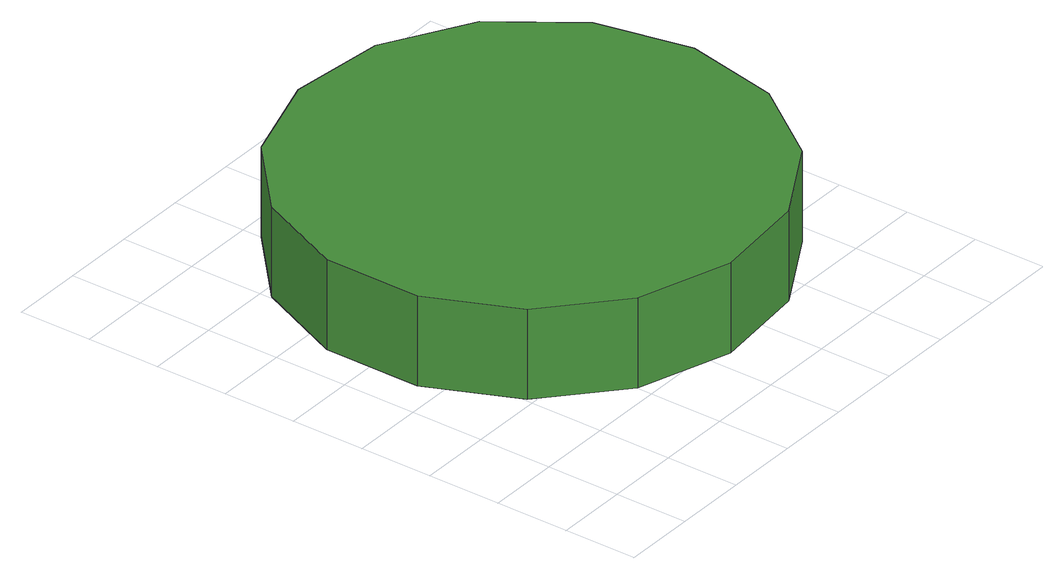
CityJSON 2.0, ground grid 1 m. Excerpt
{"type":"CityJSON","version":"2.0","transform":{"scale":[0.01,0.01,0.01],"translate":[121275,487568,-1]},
"CityObjects":{
"tree1":{"type":"SolitaryVegetationObject","attributes":{"function":"something"},"geometry":[{"type":"MultiSurface","lod":"1","boundaries":[[[0,1,2,3,4,5,6,7,8,9,10,11,12,13,14]],[[15,16,17,18,19,20,21,22,23,24,25,26,27,28,29]],[[0,29,28,1]],[[1,28,27,2]],[[2,27,26,3]],[[3,26,25,4]],[[4,25,24,5]],[[5,24,23,6]],[[6,23,22,7]],[[7,22,21,8]],[[8,21,20,9]],[[9,20,19,10]],[[10,19,18,11]],[[11,18,17,12]],[[12,17,16,13]],[[13,16,15,14]],[[14,15,29,0]]]}]}
},
"vertices":[
[681,398,194],[654,527,194],[576,635,194],[461,701,194],[329,715,194],[202,674,194],[104,585,194],[50,464,194],[50,331,194],[104,210,194],[202,121,194],[329,80,194],[461,94,194],[576,160,194],[654,268,194],[654,268,69],[576,160,69],[461,94,69],[329,80,69],[202,121,69],[104,210,69],[50,331,69],[50,464,69],[104,585,69],[202,674,69],[329,715,69],[461,701,69],[576,635,69],[654,527,69],[681,398,69]
]}
